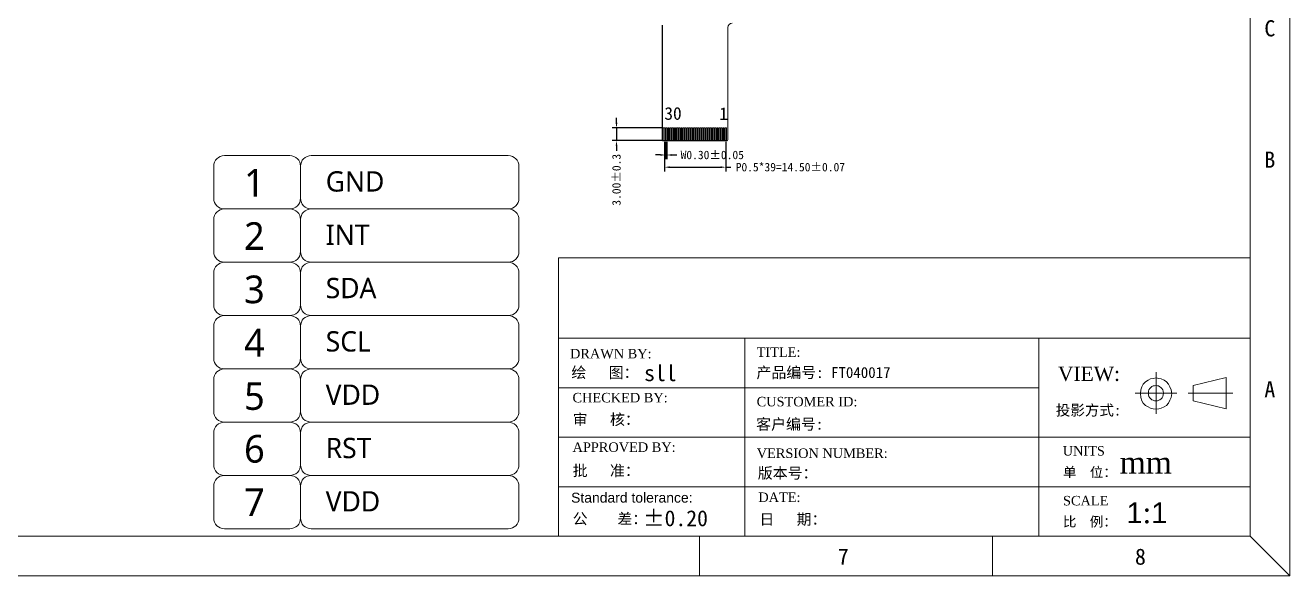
# Model space of a CAD drawing. Header units: millimetres. Extents: x 427 to 2444, y 137 to 817.
# Drawn here: x 1686.9 to 1985.9, y 136.9 to 266.9 of the extents above; entities that cross this region are included whole.
import ezdxf
from ezdxf.enums import TextEntityAlignment as Align

# ---------------------------------------------------------------- set-up
doc = ezdxf.new("R2010")
doc.units = ezdxf.units.MM
for name, color, linetype in [('DIM', 4, 'Continuous'), ('FPC', 190, 'Continuous'), ('LCD_FPC', 22, 'Continuous')]:
    doc.layers.add(name, color=color, linetype=linetype)
doc.styles.add('BTD-#1', font='')
doc.styles.get("Standard").update_dxf_attribs({"font": 'txt', "bigfont": 'gbcbig.shx'})
doc.styles.add('STYLE1', font='')
doc.styles.add('txt', font='simhei.ttf')
doc.styles.add('宋体', font='')
doc.styles.add('标注', font='romand.shx')
doc.styles.add('样式 5', font='', dxfattribs={"height": 2})
doc.styles.get('BTD-#1').set_extended_font_data('Microsoft YaHei Light')
doc.styles.get('STYLE1').set_extended_font_data('Bookman Old Style')
doc.styles.get('宋体').set_extended_font_data('宋体')
doc.styles.get('样式 5').set_extended_font_data('NSimSun')
doc.dimstyles.new('ISO-25$0', dxfattribs={"dimtxt": 2, "dimasz": 2, "dimexe": 1, "dimexo": 0.3, "dimgap": 0.6, "dimtad": 0, "dimzin": 1, "dimdsep": 46, "dimtxsty": '标注', "dimcen": 0, "dimclrd": 3, "dimclre": 3, "dimclrt": 3, "dimadec": 0, "dimazin": 0, "dimtfac": 1, "dimtmove": 0, "dimatfit": 3, "dimfxl": 1, "dimtolj": 1, "dimarcsym": 0})

# ---------------------------------------------------------------- blocks, each defined once
blk = doc.blocks.new('*D171')
at = {"color": 3, "lineweight": -2}
for p, q in [((1843.13, 808.99), (1843.13, 817.12)), ((1848, 808.99), (1848, 817.12)), ((1841.13, 816.12), (1839.13, 816.12)), ((1843.13, 816.12), (1848, 816.12)), ((1850, 816.12), (1852, 816.12))]:
    blk.add_line(p, q, dxfattribs=at)
at = {"color": 3}
for points in [[(1841.13, 816.45), (1841.13, 815.78), (1843.13, 816.12)], [(1850, 816.45), (1850, 815.78), (1848, 816.12)]]:
    blk.add_solid(points, dxfattribs=at)
at = {"layer": 'Defpoints', "color": 0}
for p in [(1848, 816.12), (1843.13, 808.69), (1848, 808.69)]:
    blk.add_point(p, dxfattribs=at)
at = {"layer": 'Defpoints', "color": 0, "linetype": 'ByBlock'}
for p in [(1259.11, 252.08), (1259.41, 252.08), (1259.41, 248.68)]:
    blk.add_point(p, dxfattribs=at)
at = {"layer": 'DIM', "color": 3, "lineweight": -2}
for p, q in [((1259.11, 251.78), (1259.11, 247.68)), ((1259.41, 251.78), (1259.41, 247.68)), ((1257.91, 248.68), (1256.71, 248.68)), ((1259.11, 248.68), (1259.41, 248.68)), ((1260.61, 248.68), (1261.81, 248.68))]:
    blk.add_line(p, q, dxfattribs=at)
at = {"layer": 'DIM', "color": 3, "linetype": 'ByBlock'}
for points in [[(1257.91, 248.88), (1257.91, 248.48), (1259.11, 248.68)], [(1260.61, 248.88), (1260.61, 248.48), (1259.41, 248.68)]]:
    blk.add_solid(points, dxfattribs=at)
at = {"color": 3, "insert": (1859.31, 816.12), "char_height": 2, "attachment_point": 5, "style": '标注'}
blk.add_mtext('\\A1;4.87±0.2', dxfattribs=at)
at = {"layer": 'DIM', "color": 3, "linetype": 'ByBlock', "insert": (1270.17, 248.68), "char_height": 2, "attachment_point": 5, "style": '宋体'}
blk.add_mtext('\\A1;W0.30%%P0.05', dxfattribs=at)
blk = doc.blocks.new('*D181')
at = {"layer": 'Defpoints', "color": 0, "linetype": 'ByBlock'}
for p in [(1258.86, 252.08), (1273.36, 252.08), (1273.36, 245.8)]:
    blk.add_point(p, dxfattribs=at)
at = {"layer": 'DIM', "color": 3, "lineweight": -2}
for p, q in [((1258.86, 251.78), (1258.86, 244.8)), ((1273.36, 251.78), (1273.36, 244.8)), ((1260.06, 245.8), (1272.16, 245.8)), ((1273.36, 245.8), (1274.56, 245.8))]:
    blk.add_line(p, q, dxfattribs=at)
at = {"layer": 'DIM', "color": 3, "linetype": 'ByBlock'}
for points in [[(1260.06, 246), (1260.06, 245.6), (1258.86, 245.8)], [(1272.16, 246), (1272.16, 245.6), (1273.36, 245.8)]]:
    blk.add_solid(points, dxfattribs=at)
at = {"layer": 'DIM', "color": 3, "linetype": 'ByBlock', "insert": (1288.63, 245.8), "char_height": 2, "attachment_point": 5, "style": '宋体'}
blk.add_mtext('\\A1;P0.5*39=14.50%%P0.07', dxfattribs=at)
blk = doc.blocks.new('*D182')
at = {"layer": 'Defpoints', "color": 0, "linetype": 'ByBlock'}
for p in [(1258.86, 255.08), (1247.52, 252.08), (1258.56, 252.08)]:
    blk.add_point(p, dxfattribs=at)
at = {"layer": 'DIM', "color": 3, "lineweight": -2}
for p, q in [((1247.52, 256.28), (1247.52, 257.48)), ((1258.56, 255.08), (1246.52, 255.08)), ((1247.52, 255.08), (1247.52, 252.08)), ((1258.26, 252.08), (1246.52, 252.08)), ((1247.52, 250.88), (1247.52, 249.68))]:
    blk.add_line(p, q, dxfattribs=at)
at = {"layer": 'DIM', "color": 3, "linetype": 'ByBlock'}
for points in [[(1247.32, 256.28), (1247.72, 256.28), (1247.52, 255.08)], [(1247.32, 250.88), (1247.72, 250.88), (1247.52, 252.08)]]:
    blk.add_solid(points, dxfattribs=at)
at = {"layer": 'DIM', "color": 3, "linetype": 'ByBlock', "insert": (1247.52, 242.82), "char_height": 2, "attachment_point": 5, "rotation": 90, "style": '宋体'}
blk.add_mtext('\\A1;3.00%%P0.3', dxfattribs=at)
blk = doc.blocks.new('44211')
at = {"layer": 'FPC', "color": 42, "lineweight": 5}
for p, q in [((1273.858, 278.828), (1273.858, 252.279)), ((1273.658, 252.079), (1258.558, 252.079)), ((1273.658, 252.079), (1258.558, 252.079))]:
    blk.add_line(p, q, dxfattribs=at)
for points in [[(1258.708, 252.079), (1259.008, 252.079), (1259.008, 255.079), (1258.708, 255.079)], [(1259.208, 252.079), (1259.508, 252.079), (1259.508, 255.079), (1259.208, 255.079)], [(1259.708, 252.079), (1260.008, 252.079), (1260.008, 255.079), (1259.708, 255.079)], [(1260.208, 252.079), (1260.508, 252.079), (1260.508, 255.079), (1260.208, 255.079)], [(1260.708, 252.079), (1261.008, 252.079), (1261.008, 255.079), (1260.708, 255.079)], [(1261.208, 252.079), (1261.508, 252.079), (1261.508, 255.079), (1261.208, 255.079)], [(1261.708, 252.079), (1262.008, 252.079), (1262.008, 255.079), (1261.708, 255.079)], [(1262.208, 252.079), (1262.508, 252.079), (1262.508, 255.079), (1262.208, 255.079)], [(1262.708, 252.079), (1263.008, 252.079), (1263.008, 255.079), (1262.708, 255.079)], [(1263.208, 252.079), (1263.508, 252.079), (1263.508, 255.079), (1263.208, 255.079)], [(1263.708, 252.079), (1264.008, 252.079), (1264.008, 255.079), (1263.708, 255.079)], [(1264.208, 252.079), (1264.508, 252.079), (1264.508, 255.079), (1264.208, 255.079)], [(1264.708, 252.079), (1265.008, 252.079), (1265.008, 255.079), (1264.708, 255.079)], [(1265.208, 252.079), (1265.508, 252.079), (1265.508, 255.079), (1265.208, 255.079)], [(1265.708, 252.079), (1266.008, 252.079), (1266.008, 255.079), (1265.708, 255.079)], [(1266.208, 252.079), (1266.508, 252.079), (1266.508, 255.079), (1266.208, 255.079)], [(1266.708, 252.079), (1267.008, 252.079), (1267.008, 255.079), (1266.708, 255.079)], [(1267.208, 252.079), (1267.508, 252.079), (1267.508, 255.079), (1267.208, 255.079)], [(1267.708, 252.079), (1268.008, 252.079), (1268.008, 255.079), (1267.708, 255.079)], [(1268.208, 252.079), (1268.508, 252.079), (1268.508, 255.079), (1268.208, 255.079)], [(1268.708, 252.079), (1269.008, 252.079), (1269.008, 255.079), (1268.708, 255.079)], [(1269.208, 252.079), (1269.508, 252.079), (1269.508, 255.079), (1269.208, 255.079)], [(1269.708, 252.079), (1270.008, 252.079), (1270.008, 255.079), (1269.708, 255.079)], [(1270.208, 252.079), (1270.508, 252.079), (1270.508, 255.079), (1270.208, 255.079)], [(1270.708, 252.079), (1271.008, 252.079), (1271.008, 255.079), (1270.708, 255.079)], [(1271.208, 252.079), (1271.508, 252.079), (1271.508, 255.079), (1271.208, 255.079)], [(1271.708, 252.079), (1272.008, 252.079), (1272.008, 255.079), (1271.708, 255.079)], [(1272.208, 252.079), (1272.508, 252.079), (1272.508, 255.079), (1272.208, 255.079)], [(1272.708, 252.079), (1273.008, 252.079), (1273.008, 255.079), (1272.708, 255.079)], [(1273.208, 252.079), (1273.508, 252.079), (1273.508, 255.079), (1273.208, 255.079)]]:
    blk.add_lwpolyline(points, close=True, dxfattribs=at)
for centre, radius, start, end in [((1274.858, 278.828), 1, 90, 180), ((1273.658, 252.279), 0.2, 270, 360)]:
    blk.add_arc(centre, radius, start, end, dxfattribs=at)
at = {"layer": 'LCD_FPC', "color": 42}
for p, q in [((1258.358, 279.328), (1258.358, 252.279)), ((1258.558, 252.079), (1273.658, 252.079))]:
    blk.add_line(p, q, dxfattribs=at)
blk.add_arc((1258.558, 252.279), 0.2, 180, 270, dxfattribs=at)
at = {"lineweight": 5, "char_height": 3, "attachment_point": 1, "style": '样式 5'}
for s, insert, width in [('30', (1258.847, 259.996), 4.83271), ('1', (1271.844, 259.938), 3.32712)]:
    blk.add_mtext(s, dxfattribs=dict(at, insert=insert, width=width))
at = {"layer": 'DIM', "color": 2, "linetype": 'ByBlock'}
for base, p1, p2, text, picture, middle in [((1259.408, 248.68), (1259.108, 252.079), (1259.408, 252.079), 'W<>%%P0.05', '*D171', (1270.174, 248.68)), ((1273.358, 245.804), (1258.858, 252.079), (1273.358, 252.079), 'P0.5*39=<>%%P0.07', '*D181', (1288.628, 245.804))]:
    dim = blk.add_linear_dim(base=base, p1=p1, p2=p2, text=text, dimstyle='ISO-25$0', override={"dimtxt": 2, "dimasz": 1.2, "dimtxsty": '宋体', "dimclrd": 3, "dimclre": 3, "dimclrt": 3, "dimfxl": 0.5}, dxfattribs=at)
    dim.commit()
    dim.dimension.update_dxf_attribs({"geometry": picture, "text_midpoint": middle})
dim = blk.add_linear_dim(base=(1247.521, 252.079), p1=(1258.858, 255.079), p2=(1258.558, 252.079), angle=90, text='<>%%P0.3', dimstyle='ISO-25$0', override={"dimtxt": 2, "dimasz": 1.2, "dimtxsty": '宋体', "dimclrd": 3, "dimclre": 3, "dimclrt": 3, "dimfxl": 0.5}, dxfattribs=at)
dim.commit()
dim.dimension.update_dxf_attribs({"geometry": '*D182', "text_midpoint": (1247.521, 242.817)})

msp = doc.modelspace()

# ---------------------------------------------------------------- linework, layer by layer
at = {"lineweight": 0}
for p, q in [((1976.52777, 239.90951), (1976.52777, 201.02789)), ((1887.34587, 192.9869), (1813.01117, 192.9869)), ((1857.03578, 192.9869), (1857.03578, 146.20296)), ((1887.34587, 192.9869), (1976.52777, 192.9869)), ((1951.80079, 182.71021), (1951.24075, 182.15018)), ((1952.36082, 183.04624), (1951.80079, 182.71021)), ((1952.92086, 183.38226), (1952.36082, 183.04624)), ((1953.59291, 183.49427), (1952.92086, 183.38226)), ((1954.26495, 183.60627), (1953.59291, 183.49427)), ((1954.26495, 175.0937), (1954.26495, 184.95036)), ((1954.937, 183.49427), (1954.26495, 183.60627)), ((1955.49703, 183.38226), (1954.937, 183.49427)), ((1956.16908, 183.04624), (1955.49703, 183.38226)), ((1956.72912, 182.71021), (1956.16908, 183.04624)), ((1957.17715, 182.15018), (1956.72912, 182.71021)), ((1970.84206, 183.71828), (1963.00154, 181.81415)), ((1970.84206, 176.32579), (1970.84206, 183.71828)), ((1926.52033, 181.29092), (1813.01117, 181.29092)), ((1949.33662, 180.02203), (1959.19328, 180.02203)), ((1950.68071, 180.80609), (1950.5687, 179.91003)), ((1950.5687, 179.91003), (1950.68071, 179.01397)), ((1950.90473, 181.47813), (1950.68071, 180.80609)), ((1951.24075, 182.15018), (1950.90473, 181.47813)), ((1952.58484, 180.80609), (1952.47283, 180.47006)), ((1952.47283, 180.47006), (1952.47283, 180.02203)), ((1952.47283, 180.02203), (1952.47283, 179.574)), ((1952.47283, 179.574), (1952.58484, 179.23798)), ((1952.80885, 181.14211), (1952.58484, 180.80609)), ((1953.03287, 181.36612), (1952.80885, 181.14211)), ((1953.25688, 181.59014), (1953.03287, 181.36612)), ((1953.59291, 181.70215), (1953.25688, 181.59014)), ((1953.92893, 181.70215), (1953.59291, 181.70215)), ((1954.26495, 181.81415), (1953.92893, 181.70215)), ((1954.60097, 181.70215), (1954.26495, 181.81415)), ((1954.82499, 181.70215), (1954.60097, 181.70215)), ((1955.16101, 181.47813), (1954.82499, 181.70215)), ((1955.38503, 181.36612), (1955.16101, 181.47813)), ((1955.60904, 181.14211), (1955.38503, 181.36612)), ((1955.83306, 180.80609), (1955.60904, 181.14211)), ((1955.94506, 180.47006), (1955.83306, 180.80609)), ((1955.83306, 179.23798), (1955.94506, 179.574)), ((1956.05707, 180.02203), (1955.94506, 180.47006)), ((1955.94506, 179.574), (1956.05707, 180.02203)), ((1957.51317, 181.47813), (1957.17715, 182.15018)), ((1957.84919, 180.80609), (1957.51317, 181.47813)), ((1957.9612, 179.91003), (1957.84919, 180.80609)), ((1957.84919, 179.01397), (1957.9612, 179.91003)), ((1961.88146, 180.02203), (1972.41017, 180.02203)), ((1963.00154, 181.81415), (1963.00154, 181.81415)), ((1963.00154, 181.81415), (1963.00154, 178.22991)), ((1950.68071, 179.01397), (1950.90473, 178.22991)), ((1950.90473, 178.22991), (1951.24075, 177.66988)), ((1951.24075, 177.66988), (1951.80079, 177.10984)), ((1951.80079, 177.10984), (1952.36082, 176.77382)), ((1952.36082, 176.77382), (1952.92086, 176.43779)), ((1952.58484, 179.23798), (1952.80885, 178.90196)), ((1952.80885, 178.90196), (1953.03287, 178.67794)), ((1952.92086, 176.43779), (1953.59291, 176.32579)), ((1953.03287, 178.67794), (1953.25688, 178.45393)), ((1953.25688, 178.45393), (1953.59291, 178.34192)), ((1953.59291, 178.34192), (1953.92893, 178.22991)), ((1953.92893, 178.22991), (1954.26495, 178.22991)), ((1954.26495, 178.22991), (1954.60097, 178.22991)), ((1954.60097, 178.22991), (1954.937, 178.34192)), ((1954.937, 178.34192), (1955.16101, 178.45393)), ((1954.937, 176.32579), (1955.49703, 176.43779)), ((1955.16101, 178.45393), (1955.49703, 178.67794)), ((1955.49703, 178.67794), (1955.72105, 178.90196)), ((1955.49703, 176.43779), (1956.16908, 176.77382)), ((1955.72105, 178.90196), (1955.83306, 179.23798)), ((1956.16908, 176.77382), (1956.72912, 177.10984)), ((1956.72912, 177.10984), (1957.17715, 177.66988)), ((1957.17715, 177.66988), (1957.51317, 178.34192)), ((1957.51317, 178.34192), (1957.84919, 179.01397)), ((1963.00154, 178.22991), (1970.84206, 176.32579)), ((1953.59291, 176.32579), (1954.26495, 176.21378)), ((1954.26495, 176.21378), (1954.937, 176.32579)), ((1887.34587, 169.59493), (1813.01117, 169.59493)), ((1887.34587, 169.59493), (1941.15082, 169.59493)), ((1887.34587, 157.89894), (1813.01117, 157.89894)), ((1887.34587, 157.89894), (1976.52777, 157.89894)), ((1846.29764, 146.20296), (1846.29764, 136.86884)), ((1915.60343, 146.20296), (1915.60343, 136.86884))]:
    msp.add_line(p, q, dxfattribs=at)
at = {"lineweight": 0, "ltscale": 0.5}
for p, q in [((1926.52033, 192.9869), (1926.52033, 157.89894)), ((1976.52777, 178.69181), (1976.52777, 154.32517)), ((1941.15082, 169.59493), (1976.52777, 169.59493)), ((1926.52033, 157.89894), (1926.52033, 146.20296)), ((1976.52777, 154.32517), (1976.52777, 146.20296))]:
    msp.add_line(p, q, dxfattribs=at)
at = {"lineweight": 0}
for points in [[(1450.02195, 136.86884), (1985.86188, 136.86884), (1985.86188, 495.80297), (1450.02195, 495.80297)], [(1459.35607, 146.20296), (1459.35607, 486.46886), (1976.52777, 486.46886), (1976.52777, 146.20296)]]:
    msp.add_lwpolyline(points, close=True, dxfattribs=at)
at = {"lineweight": 0, "ltscale": 0.5}
msp.add_lwpolyline([(1976.52777, 211.99288), (1813.01117, 211.99288), (1813.01117, 146.20296)], dxfattribs=at)
at = {"lineweight": 0}
msp.add_lwpolyline([(1976.52777, 146.20296), (1985.86188, 136.86884)], dxfattribs=at)
at = {"layer": 'DIM', "linetype": 'Continuous', "lineweight": 0}
msp.add_line((1722.20965, 146.20296), (1813.01117, 146.20296), dxfattribs=at)
at = {"layer": 'DIM', "lineweight": 0}
for points in [[(1731.45371, 233.62967), (1731.45371, 226.06967, 0.414213562), (1733.97371, 223.54967), (1749.45372, 223.54967, 0.414213562), (1751.97372, 226.06967), (1751.97372, 233.62967, 0.414213562), (1749.45372, 236.14967), (1733.97371, 236.14967, 0.414213562)], [(1751.97372, 226.06967), (1751.97372, 233.62967, -0.414213562), (1754.49372, 236.14967), (1801.09932, 236.14967, -0.414213562), (1803.61932, 233.62967), (1803.61932, 226.06967, -0.414213562), (1801.09932, 223.54967), (1754.49372, 223.54967, -0.414213562)], [(1731.45371, 221.02967), (1731.45371, 213.46967, 0.414213562), (1733.97371, 210.94967), (1749.45372, 210.94967, 0.414213562), (1751.97372, 213.46967), (1751.97372, 221.02967, 0.414213562), (1749.45372, 223.54967), (1733.97371, 223.54967, 0.414213562)], [(1751.97372, 213.46967), (1751.97372, 221.02967, -0.414213562), (1754.49372, 223.54967), (1801.09932, 223.54967, -0.414213562), (1803.61932, 221.02967), (1803.61932, 213.46967, -0.414213562), (1801.09932, 210.94967), (1754.49372, 210.94967, -0.414213562)], [(1731.45371, 208.42967), (1731.45371, 200.86967, 0.414213562), (1733.97371, 198.34967), (1749.45372, 198.34967, 0.414213562), (1751.97372, 200.86967), (1751.97372, 208.42967, 0.414213562), (1749.45372, 210.94967), (1733.97371, 210.94967, 0.414213562)], [(1751.97372, 200.86967), (1751.97372, 208.42967, -0.414213562), (1754.49372, 210.94967), (1801.09932, 210.94967, -0.414213562), (1803.61932, 208.42967), (1803.61932, 200.86967, -0.414213562), (1801.09932, 198.34967), (1754.49372, 198.34967, -0.414213562)], [(1731.45371, 195.82967), (1731.45371, 188.26967, 0.414213562), (1733.97371, 185.74967), (1749.45372, 185.74967, 0.414213562), (1751.97372, 188.26967), (1751.97372, 195.82967, 0.414213562), (1749.45372, 198.34967), (1733.97371, 198.34967, 0.414213562)], [(1751.97372, 188.26967), (1751.97372, 195.82967, -0.414213562), (1754.49372, 198.34967), (1801.09932, 198.34967, -0.414213562), (1803.61932, 195.82967), (1803.61932, 188.26967, -0.414213562), (1801.09932, 185.74967), (1754.49372, 185.74967, -0.414213562)], [(1731.45371, 183.22967), (1731.45371, 175.66967, 0.414213562), (1733.97371, 173.14967), (1749.45372, 173.14967, 0.414213562), (1751.97372, 175.66967), (1751.97372, 183.22967, 0.414213562), (1749.45372, 185.74967), (1733.97371, 185.74967, 0.414213562)], [(1751.97372, 175.66967), (1751.97372, 183.22967, -0.414213562), (1754.49372, 185.74967), (1801.09932, 185.74967, -0.414213562), (1803.61932, 183.22967), (1803.61932, 175.66967, -0.414213562), (1801.09932, 173.14967), (1754.49372, 173.14967, -0.414213562)], [(1731.45371, 170.62967), (1731.45371, 163.06967, 0.414213562), (1733.97371, 160.54967), (1749.45372, 160.54967, 0.414213562), (1751.97372, 163.06967), (1751.97372, 170.62967, 0.414213562), (1749.45372, 173.14967), (1733.97371, 173.14967, 0.414213562)], [(1751.97372, 163.06967), (1751.97372, 170.62967, -0.414213562), (1754.49372, 173.14967), (1801.09932, 173.14967, -0.414213562), (1803.61932, 170.62967), (1803.61932, 163.06967, -0.414213562), (1801.09932, 160.54967), (1754.49372, 160.54967, -0.414213562)], [(1731.45371, 158.02967), (1731.45371, 150.46967, 0.414213562), (1733.97371, 147.94967), (1749.45372, 147.94967, 0.414213562), (1751.97372, 150.46967), (1751.97372, 158.02967, 0.414213562), (1749.45372, 160.54967), (1733.97371, 160.54967, 0.414213562)], [(1751.97372, 150.46967), (1751.97372, 158.02967, -0.414213562), (1754.49372, 160.54967), (1801.09932, 160.54967, -0.414213562), (1803.61932, 158.02967), (1803.61932, 150.46967, -0.414213562), (1801.09932, 147.94967), (1754.49372, 147.94967, -0.414213562)]]:
    msp.add_lwpolyline(points, format="xyb", close=True, dxfattribs=at)

# ---------------------------------------------------------------- block references
msp.add_blockref('44211', (579.16473, -12.39175))

# ---------------------------------------------------------------- texts
at = {"lineweight": 0, "style": 'txt'}
for s, p in [('C', (1981.15775, 266.22424)), ('B', (1981.15775, 235.18191)), ('A', (1981.15775, 180.92049)), ('7', (1880.30714, 141.37362)), ('8', (1950.56559, 141.37362))]:
    msp.add_text(s, height=3.81916, dxfattribs=at).set_placement(p, align=Align.MIDDLE_CENTER)
at = {"lineweight": 0, "ltscale": 0.5, "style": 'STYLE1'}
for s, height, p in [('DRAWN BY:', 2.243071, (1815.68978, 189.34461)), ('VIEW:', 3.364606, (1931.06255, 184.57979))]:
    msp.add_text(s, height=height, dxfattribs=at).set_placement(p, align=Align.MIDDLE_LEFT)
at = {"lineweight": 0, "style": 'STYLE1'}
for s, p in [('TITLE:', (1859.82803, 189.70229)), ('CHECKED BY:', (1816.29492, 178.9455)), ('CUSTOMER ID:', (1859.82803, 178.00631)), ('APPROVED BY:', (1816.29492, 167.24951))]:
    msp.add_text(s, height=2.243071, dxfattribs=at).set_placement(p, align=Align.MIDDLE_LEFT)
at = {"lineweight": 0, "ltscale": 0.5, "style": 'STYLE1'}
for s, height, p in [('UNITS', 2.243071, (1932.18412, 165.25742)), ('mm', 5.248786, (1945.66017, 161.00477)), ('SCALE', 2.243071, (1932.25424, 153.48247))]:
    msp.add_text(s, height=height, dxfattribs=at).set_placement(p)
at = {"lineweight": 0, "style": 'STYLE1'}
for s, p in [('VERSION NUMBER:', (1859.84232, 164.69497)), ('DATE:', (1860.21794, 154.29109))]:
    msp.add_text(s, height=2.243071, dxfattribs=at).set_placement(p)
at = {"lineweight": 0, "ltscale": 0.5, "attachment_point": 1, "style": 'STYLE1'}
for s, insert, char_height, width in [('{\\fSimSun|b0|i0|c134|p54;绘   图：}', (1816.03012, 186.1794), 2.5857177, 61.7392544), ('{\\fNSimSun|b0|i0|c134|p49;投影方式:}', (1930.55714, 177.23926), 2.5194173, 60.1562701), ('{\\fSimSun|b0|i0|c134|p54;审   核：}', (1816.32562, 175.07096), 2.5857177, 61.7392544), ('{\\fSimSun|b0|i0|c134|p54;批   准：}', (1816.32562, 162.99155), 2.5857177, 61.7392544), ('{\\fNSimSun|b0|i0|c134|p49;单  位：}', (1932.24703, 162.50724), 2.3327938, 55.7002501), ('{\\fArial|b0|i0|c0|p32;1}:{\\fArial|b0|i0|c0|p32;1}', (1947.26607, 154.18923), 4.898692, 8.8518284), ('{\\fSimSun|b0|i0|c134|p54;公    差：  }', (1816.32562, 151.61023), 2.5857177, 61.7391803), ('{\\fNSimSun|b0|i0|c134|p49;比  例：}', (1932.24703, 150.81125), 2.3327938, 55.7002501)]:
    msp.add_mtext(s, dxfattribs=dict(at, insert=insert, char_height=char_height, width=width))
at = {"lineweight": 0, "attachment_point": 1}
for s, insert, char_height, width in [('{\\fSimSun|b0|i0|c134|p54;sll}', (1833.21498, 186.6239), 3.7682531, 39.3252191), ('{\\fArial|b0|i0|c0|p34;Standard tolerance: }', (1815.95457, 156.49471), 2.3552131, 42.7900911), ('{\\fKaiTi_GB2312|b0|i0|c134|p49;\\C7;±0.20}', (1832.92497, 152.33118), 3.7682531, 21.8313064)]:
    msp.add_mtext(s, dxfattribs=dict(at, insert=insert, char_height=char_height, width=width))
at = {"lineweight": 0, "char_height": 2.5857177, "attachment_point": 1, "style": 'STYLE1'}
for s, insert, width in [('{\\fSimSun|b0|i0|c134|p54;产品编号: FT040017}', (1859.78583, 186.1794), 61.7392544), ('{\\fSimSun|b0|i0|c134|p54;客户编号:}', (1859.70677, 173.96552), 61.7392544), ('{\\fSimSun|b0|i0|c134|p54;版本号：}', (1860.08524, 162.42581), 61.7393298), ('{\\fSimSun|b0|i0|c134|p54;日   期：}', (1860.47635, 151.50829), 61.7393298)]:
    msp.add_mtext(s, dxfattribs=dict(at, insert=insert, width=width))
at = {"layer": 'DIM', "lineweight": 0, "style": 'BTD-#1'}
for s, height, p in [('1', 6.54432, (1738.635, 226.45868)), ('GND', 4.799171, (1757.93577, 227.64387)), ('2', 6.54432, (1738.635, 213.85868)), ('INT', 4.799171, (1757.93577, 215.04387)), ('3', 6.54432, (1738.635, 201.25868)), ('SDA', 4.799171, (1757.93577, 202.44387)), ('4', 6.54432, (1738.635, 188.65868)), ('SCL', 4.799171, (1757.93577, 189.84387)), ('5', 6.54432, (1738.635, 176.05868)), ('VDD', 4.799171, (1757.93577, 177.24387)), ('6', 6.54432, (1738.635, 163.57354)), ('RST', 4.799171, (1757.93577, 164.64387)), ('7', 6.54432, (1738.635, 150.97354)), ('VDD', 4.799171, (1757.93577, 152.04387))]:
    msp.add_text(s, height=height, dxfattribs=at).set_placement(p)

doc.saveas('drawing.dxf')
